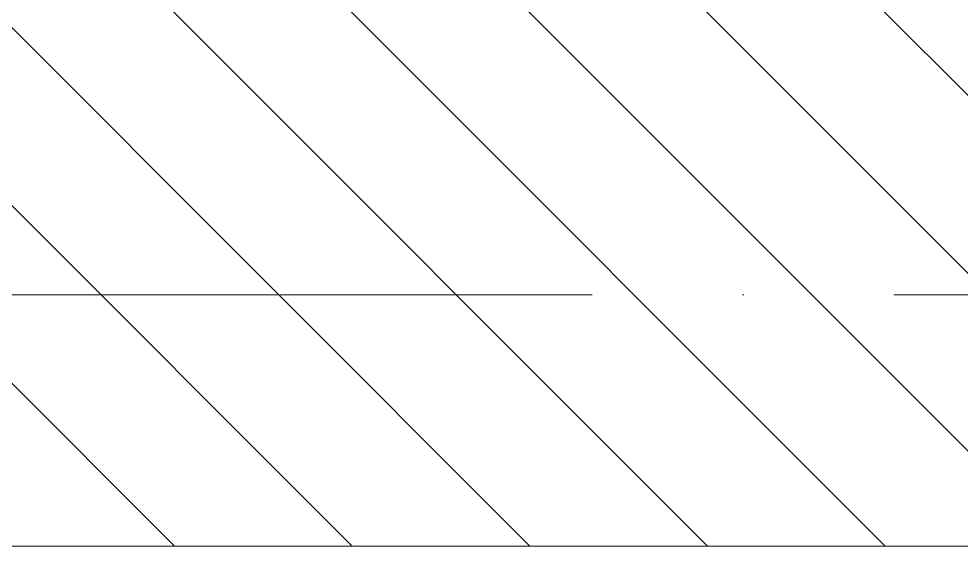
# Model space of a CAD drawing. Header units: millimetres. Extents: x -17017 to 628417, y -109036 to 199237.
# Drawn here: x 579885 to 580260, y -92434.6 to -92224.9 of the extents above; entities that cross this region are included whole.
import ezdxf

# ---------------------------------------------------------------- set-up
doc = ezdxf.new("R2010")
doc.units = ezdxf.units.MM
doc.linetypes.add('50_200_ШТРИХ_1Т_ш5_п1_п1_', pattern=[700, 500, -100, 0, -100])
for name, color, linetype, lineweight in [('A-WALL-____-MCUT-3', 7, 'Continuous', 9), ('A-WALL-____-PATT-1', 7, 'Continuous', 9), ('S-GRID-____-OTLN-1', 7, '50_200_ШТРИХ_1Т_ш5_п1_п1_', 9), ('стяжа', 7, 'Continuous', 30)]:
    doc.layers.add(name, color=color, linetype=linetype, lineweight=lineweight)

# ---------------------------------------------------------------- blocks, each defined once
blk = doc.blocks.new('3эт')
at = {"layer": 'S-GRID-____-OTLN-1', "color": 251, "ltscale": 0.6, "true_color": 0x636466}
blk.add_line((387845.11, -88682.41), (279101.94, -88682.41), dxfattribs=at)

msp = doc.modelspace()

# ---------------------------------------------------------------- hatches: boundary and pattern name
at = {"layer": 'A-WALL-____-PATT-1'}
h = msp.add_hatch(dxfattribs=at)
h.set_pattern_fill('FP_6', color=256, style=0, pattern_type=2)
h.set_pattern_definition([(135, (523510.01, -90515.614), (-35.35534, -35.35534), [])])
h.paths.add_polyline_path([(582516.01, -92434.57), (582860.01, -92434.57), (582860.01, -92184.57), (582516.01, -92184.57), (582516.01, -92253.57), (582510.01, -92253.57), (582510.01, -92365.57), (582516.01, -92365.57), (582516.01, -92430.29)], flags=0)
h.paths.add_polyline_path([(580635.01, -92434.57), (580704.01, -92434.57), (580704.01, -92365.57), (580710.01, -92365.57), (580710.01, -92253.57), (580704.01, -92253.57), (580704.01, -92184.57), (579516.01, -92184.57), (579516.01, -92253.57), (579510.01, -92253.57), (579510.01, -92365.57), (579516.01, -92365.57), (579516.01, -92434.57), (580055.19, -92434.57)], flags=0)
h.paths.add_polyline_path([(577635.01, -92434.57), (577704.01, -92434.57), (577704.01, -92365.57), (577710.01, -92365.57), (577710.01, -92253.57), (577704.01, -92253.57), (577704.01, -92184.57), (577360.01, -92184.57), (577360.01, -92434.57), (577403.99, -92434.57)], flags=0)

# ---------------------------------------------------------------- linework, layer by layer
at = {"layer": 'A-WALL-____-MCUT-3'}
msp.add_line((579585.01, -92434.57), (580635.01, -92434.57), dxfattribs=at)

# ---------------------------------------------------------------- block references
at = {"layer": 'стяжа'}
msp.add_blockref('3эт', (239739.3, -3652.16), dxfattribs=at)

doc.saveas('drawing.dxf')
